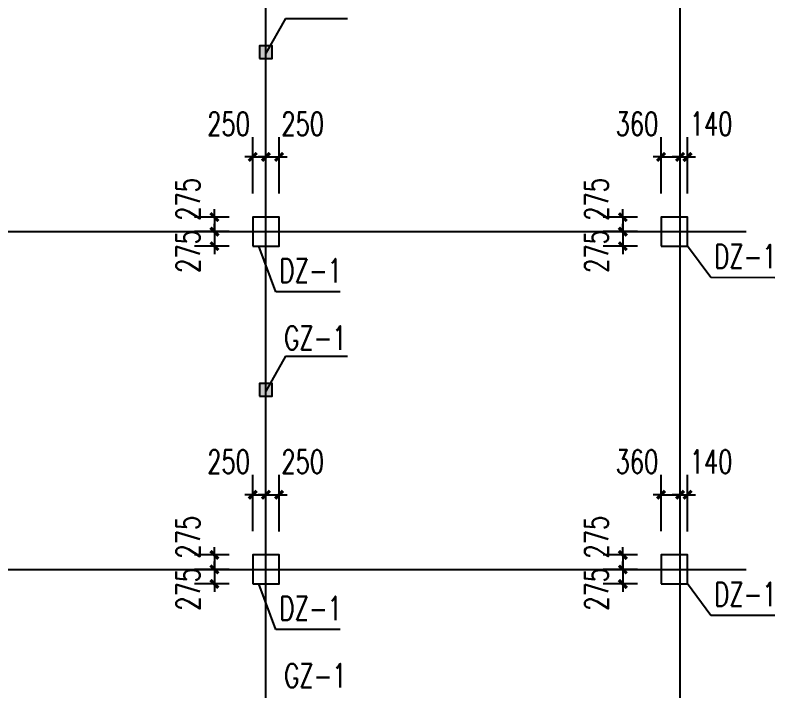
# Model space of a CAD drawing. Extents: x 180850 to 1399066, y 48356 to 327880.
# Drawn here: x 356679 to 371077, y 78159 to 90959 of the extents above; entities that cross this region are included whole.
import ezdxf

# ---------------------------------------------------------------- set-up
doc = ezdxf.new("R2010")
doc.units = 0
doc.header["$LTSCALE"] = 1000
for name, color, linetype in [('AXIS', 3, 'Continuous'), ('DOTE', 1, 'Continuous'), ('YCX', 90, 'Continuous'), ('承台', 2, 'Continuous')]:
    doc.layers.add(name, color=color, linetype=linetype)
doc.styles.add('_TCH_DIM_T3', font='SIMPLEX', dxfattribs={"width": 0.705882, "bigfont": 'GBCBIG'})
doc.dimstyles.new('TCH_150_1', dxfattribs={"dimtxt": 446.25, "dimasz": 150, "dimexe": 375, "dimexo": 450, "dimgap": 189.375, "dimtad": 1, "dimdec": 0, "dimzin": 0, "dimdsep": 46, "dimtxsty": '_TCH_DIM_T3', "dimblk": 'ARCHTICK', "dimcen": 0.09, "dimclrd": 256, "dimclre": 256, "dimclrt": 7, "dimazin": 2, "dimtfac": 1, "dimtdec": 0, "dimtix": 1, "dimtmove": 2, "dimatfit": 3, "dimfxl": 1, "dimtolj": 1, "dimtzin": 0, "dimarcsym": 0})

# ---------------------------------------------------------------- blocks, each defined once
blk = doc.blocks.new('_ArchTick')
at = {"color": 0, "linetype": 'ByBlock', "const_width": 0.4}
blk.add_lwpolyline([(-0.5, -0.5), (0.5, 0.5)], dxfattribs=at)
blk = doc.blocks.new('*D1113')
at = {"layer": 'AXIS', "linetype": 'ByBlock', "lineweight": -2, "transparency": 16777216}
for p, q in [((361182, 81183), (361182, 82248)), ((361432, 81183), (361432, 82248)), ((361182, 81873), (361032, 81873)), ((361182, 81873), (361432, 81873)), ((361432, 81873), (361582, 81873))]:
    blk.add_line(p, q, dxfattribs=at)
at = {"layer": 'Defpoints', "color": 0, "linetype": 'ByBlock', "transparency": 16777216}
for p in [(361432, 81873), (361182, 80733), (361432, 80733)]:
    blk.add_point(p, dxfattribs=at)
at = {"layer": 'AXIS', "linetype": 'ByBlock', "lineweight": -2, "transparency": 16777216, "xscale": 150, "yscale": 150, "zscale": 150}
blk.add_blockref('_ArchTick', (361182, 81873), dxfattribs=at)
at = {"layer": 'AXIS', "linetype": 'ByBlock', "lineweight": -2, "transparency": 16777216, "xscale": 150, "yscale": 150, "zscale": 150, "rotation": 180}
blk.add_blockref('_ArchTick', (361432, 81873), dxfattribs=at)
at = {"layer": 'AXIS', "color": 7, "linetype": 'ByBlock', "transparency": 16777216, "insert": (360724, 82500), "char_height": 446.2, "attachment_point": 5, "style": '_TCH_DIM_T3'}
blk.add_mtext('\\A1;250', dxfattribs=at)
blk = doc.blocks.new('*D1114')
at = {"layer": 'AXIS', "linetype": 'ByBlock', "lineweight": -2, "transparency": 16777216}
for p, q in [((360456, 80458), (360456, 80608)), ((360732, 80458), (360081, 80458)), ((360456, 80458), (360456, 80183)), ((360732, 80183), (360081, 80183)), ((360456, 80183), (360456, 80033))]:
    blk.add_line(p, q, dxfattribs=at)
at = {"layer": 'Defpoints', "color": 0, "linetype": 'ByBlock', "transparency": 16777216}
for p in [(361182, 80458), (360456, 80183), (361182, 80183)]:
    blk.add_point(p, dxfattribs=at)
at = {"layer": 'AXIS', "linetype": 'ByBlock', "lineweight": -2, "transparency": 16777216, "xscale": 150, "yscale": 150, "zscale": 150}
for p, rotation in [((360456, 80458), 270), ((360456, 80183), 90)]:
    blk.add_blockref('_ArchTick', p, dxfattribs=dict(at, rotation=rotation))
at = {"layer": 'AXIS', "color": 7, "linetype": 'ByBlock', "transparency": 16777216, "insert": (359956, 80081), "char_height": 446.2, "attachment_point": 5, "rotation": 90, "style": '_TCH_DIM_T3'}
blk.add_mtext('\\A1;275', dxfattribs=at)
blk = doc.blocks.new('*D1115')
at = {"layer": 'AXIS', "linetype": 'ByBlock', "lineweight": -2, "transparency": 16777216}
for p, q in [((360456, 80733), (360456, 80883)), ((360732, 80733), (360081, 80733)), ((360456, 80733), (360456, 80458)), ((360732, 80458), (360081, 80458)), ((360456, 80458), (360456, 80308))]:
    blk.add_line(p, q, dxfattribs=at)
at = {"layer": 'Defpoints', "color": 0, "linetype": 'ByBlock', "transparency": 16777216}
for p in [(361182, 80733), (360456, 80458), (361182, 80458)]:
    blk.add_point(p, dxfattribs=at)
at = {"layer": 'AXIS', "linetype": 'ByBlock', "lineweight": -2, "transparency": 16777216, "xscale": 150, "yscale": 150, "zscale": 150}
for p, rotation in [((360456, 80733), 270), ((360456, 80458), 90)]:
    blk.add_blockref('_ArchTick', p, dxfattribs=dict(at, rotation=rotation))
at = {"layer": 'AXIS', "color": 7, "linetype": 'ByBlock', "transparency": 16777216, "insert": (359956, 81069), "char_height": 446.2, "attachment_point": 5, "rotation": 90, "style": '_TCH_DIM_T3'}
blk.add_mtext('\\A1;275', dxfattribs=at)
blk = doc.blocks.new('*D1116')
at = {"layer": 'AXIS', "linetype": 'ByBlock', "lineweight": -2, "transparency": 16777216}
for p, q in [((361432, 81183), (361432, 82248)), ((361682, 81178), (361682, 82248)), ((361432, 81873), (361282, 81873)), ((361432, 81873), (361682, 81873)), ((361682, 81873), (361832, 81873))]:
    blk.add_line(p, q, dxfattribs=at)
at = {"layer": 'Defpoints', "color": 0, "linetype": 'ByBlock', "transparency": 16777216}
for p in [(361682, 81873), (361432, 80733), (361682, 80728)]:
    blk.add_point(p, dxfattribs=at)
at = {"layer": 'AXIS', "linetype": 'ByBlock', "lineweight": -2, "transparency": 16777216, "xscale": 150, "yscale": 150, "zscale": 150}
blk.add_blockref('_ArchTick', (361432, 81873), dxfattribs=at)
at = {"layer": 'AXIS', "linetype": 'ByBlock', "lineweight": -2, "transparency": 16777216, "xscale": 150, "yscale": 150, "zscale": 150, "rotation": 180}
blk.add_blockref('_ArchTick', (361682, 81873), dxfattribs=at)
at = {"layer": 'AXIS', "color": 7, "linetype": 'ByBlock', "transparency": 16777216, "insert": (362129, 82500), "char_height": 446.2, "attachment_point": 5, "style": '_TCH_DIM_T3'}
blk.add_mtext('\\A1;250', dxfattribs=at)
blk = doc.blocks.new('*D1117')
at = {"layer": 'AXIS', "linetype": 'ByBlock', "lineweight": -2, "transparency": 16777216}
for p, q in [((368922, 81183), (368922, 82248)), ((369282, 81183), (369282, 82248)), ((368922, 81873), (368772, 81873)), ((368922, 81873), (369282, 81873)), ((369282, 81873), (369432, 81873))]:
    blk.add_line(p, q, dxfattribs=at)
at = {"layer": 'Defpoints', "color": 0, "linetype": 'ByBlock', "transparency": 16777216}
for p in [(369282, 81873), (368922, 80733), (369282, 80733)]:
    blk.add_point(p, dxfattribs=at)
at = {"layer": 'AXIS', "linetype": 'ByBlock', "lineweight": -2, "transparency": 16777216, "xscale": 150, "yscale": 150, "zscale": 150}
blk.add_blockref('_ArchTick', (368922, 81873), dxfattribs=at)
at = {"layer": 'AXIS', "linetype": 'ByBlock', "lineweight": -2, "transparency": 16777216, "xscale": 150, "yscale": 150, "zscale": 150, "rotation": 180}
blk.add_blockref('_ArchTick', (369282, 81873), dxfattribs=at)
at = {"layer": 'AXIS', "color": 7, "linetype": 'ByBlock', "transparency": 16777216, "insert": (368464, 82500), "char_height": 446.2, "attachment_point": 5, "style": '_TCH_DIM_T3'}
blk.add_mtext('\\A1;360', dxfattribs=at)
blk = doc.blocks.new('*D1118')
at = {"layer": 'AXIS', "linetype": 'ByBlock', "lineweight": -2, "transparency": 16777216}
for p, q in [((368196, 80458), (368196, 80608)), ((368472, 80458), (367821, 80458)), ((368196, 80458), (368196, 80183)), ((368472, 80183), (367821, 80183)), ((368196, 80183), (368196, 80033))]:
    blk.add_line(p, q, dxfattribs=at)
at = {"layer": 'Defpoints', "color": 0, "linetype": 'ByBlock', "transparency": 16777216}
for p in [(368922, 80458), (368196, 80183), (368922, 80183)]:
    blk.add_point(p, dxfattribs=at)
at = {"layer": 'AXIS', "linetype": 'ByBlock', "lineweight": -2, "transparency": 16777216, "xscale": 150, "yscale": 150, "zscale": 150}
for p, rotation in [((368196, 80458), 270), ((368196, 80183), 90)]:
    blk.add_blockref('_ArchTick', p, dxfattribs=dict(at, rotation=rotation))
at = {"layer": 'AXIS', "color": 7, "linetype": 'ByBlock', "transparency": 16777216, "insert": (367696, 80081), "char_height": 446.2, "attachment_point": 5, "rotation": 90, "style": '_TCH_DIM_T3'}
blk.add_mtext('\\A1;275', dxfattribs=at)
blk = doc.blocks.new('*D1119')
at = {"layer": 'AXIS', "linetype": 'ByBlock', "lineweight": -2, "transparency": 16777216}
for p, q in [((368196, 80733), (368196, 80883)), ((368472, 80733), (367821, 80733)), ((368196, 80733), (368196, 80458)), ((368472, 80458), (367821, 80458)), ((368196, 80458), (368196, 80308))]:
    blk.add_line(p, q, dxfattribs=at)
at = {"layer": 'Defpoints', "color": 0, "linetype": 'ByBlock', "transparency": 16777216}
for p in [(368922, 80733), (368196, 80458), (368922, 80458)]:
    blk.add_point(p, dxfattribs=at)
at = {"layer": 'AXIS', "linetype": 'ByBlock', "lineweight": -2, "transparency": 16777216, "xscale": 150, "yscale": 150, "zscale": 150}
for p, rotation in [((368196, 80733), 270), ((368196, 80458), 90)]:
    blk.add_blockref('_ArchTick', p, dxfattribs=dict(at, rotation=rotation))
at = {"layer": 'AXIS', "color": 7, "linetype": 'ByBlock', "transparency": 16777216, "insert": (367696, 81069), "char_height": 446.2, "attachment_point": 5, "rotation": 90, "style": '_TCH_DIM_T3'}
blk.add_mtext('\\A1;275', dxfattribs=at)
blk = doc.blocks.new('*D1120')
at = {"layer": 'AXIS', "linetype": 'ByBlock', "lineweight": -2, "transparency": 16777216}
for p, q in [((369282, 81183), (369282, 82248)), ((369422, 81178), (369422, 82248)), ((369282, 81873), (369132, 81873)), ((369282, 81873), (369422, 81873)), ((369422, 81873), (369572, 81873))]:
    blk.add_line(p, q, dxfattribs=at)
at = {"layer": 'Defpoints', "color": 0, "linetype": 'ByBlock', "transparency": 16777216}
for p in [(369422, 81873), (369282, 80733), (369422, 80728)]:
    blk.add_point(p, dxfattribs=at)
at = {"layer": 'AXIS', "linetype": 'ByBlock', "lineweight": -2, "transparency": 16777216, "xscale": 150, "yscale": 150, "zscale": 150}
blk.add_blockref('_ArchTick', (369282, 81873), dxfattribs=at)
at = {"layer": 'AXIS', "linetype": 'ByBlock', "lineweight": -2, "transparency": 16777216, "xscale": 150, "yscale": 150, "zscale": 150, "rotation": 180}
blk.add_blockref('_ArchTick', (369422, 81873), dxfattribs=at)
at = {"layer": 'AXIS', "color": 7, "linetype": 'ByBlock', "transparency": 16777216, "insert": (369869, 82500), "char_height": 446.2, "attachment_point": 5, "style": '_TCH_DIM_T3'}
blk.add_mtext('\\A1;140', dxfattribs=at)
blk = doc.blocks.new('*D1698')
at = {"layer": 'AXIS', "linetype": 'ByBlock', "lineweight": -2, "transparency": 16777216}
for p, q in [((361182, 87583), (361182, 88648)), ((361432, 87583), (361432, 88648)), ((361182, 88273), (361032, 88273)), ((361182, 88273), (361432, 88273)), ((361432, 88273), (361582, 88273))]:
    blk.add_line(p, q, dxfattribs=at)
at = {"layer": 'Defpoints', "color": 0, "linetype": 'ByBlock', "transparency": 16777216}
for p in [(361432, 88273), (361182, 87133), (361432, 87133)]:
    blk.add_point(p, dxfattribs=at)
at = {"layer": 'AXIS', "linetype": 'ByBlock', "lineweight": -2, "transparency": 16777216, "xscale": 150, "yscale": 150, "zscale": 150}
blk.add_blockref('_ArchTick', (361182, 88273), dxfattribs=at)
at = {"layer": 'AXIS', "linetype": 'ByBlock', "lineweight": -2, "transparency": 16777216, "xscale": 150, "yscale": 150, "zscale": 150, "rotation": 180}
blk.add_blockref('_ArchTick', (361432, 88273), dxfattribs=at)
at = {"layer": 'AXIS', "color": 7, "linetype": 'ByBlock', "transparency": 16777216, "insert": (360724, 88900), "char_height": 446.2, "attachment_point": 5, "style": '_TCH_DIM_T3'}
blk.add_mtext('\\A1;250', dxfattribs=at)
blk = doc.blocks.new('*D1699')
at = {"layer": 'AXIS', "linetype": 'ByBlock', "lineweight": -2, "transparency": 16777216}
for p, q in [((360456, 86858), (360456, 87008)), ((360732, 86858), (360081, 86858)), ((360456, 86858), (360456, 86583)), ((360732, 86583), (360081, 86583)), ((360456, 86583), (360456, 86433))]:
    blk.add_line(p, q, dxfattribs=at)
at = {"layer": 'Defpoints', "color": 0, "linetype": 'ByBlock', "transparency": 16777216}
for p in [(361182, 86858), (360456, 86583), (361182, 86583)]:
    blk.add_point(p, dxfattribs=at)
at = {"layer": 'AXIS', "linetype": 'ByBlock', "lineweight": -2, "transparency": 16777216, "xscale": 150, "yscale": 150, "zscale": 150}
for p, rotation in [((360456, 86858), 270), ((360456, 86583), 90)]:
    blk.add_blockref('_ArchTick', p, dxfattribs=dict(at, rotation=rotation))
at = {"layer": 'AXIS', "color": 7, "linetype": 'ByBlock', "transparency": 16777216, "insert": (359956, 86481), "char_height": 446.2, "attachment_point": 5, "rotation": 90, "style": '_TCH_DIM_T3'}
blk.add_mtext('\\A1;275', dxfattribs=at)
blk = doc.blocks.new('*D1700')
at = {"layer": 'AXIS', "linetype": 'ByBlock', "lineweight": -2, "transparency": 16777216}
for p, q in [((360456, 87133), (360456, 87283)), ((360732, 87133), (360081, 87133)), ((360456, 87133), (360456, 86858)), ((360732, 86858), (360081, 86858)), ((360456, 86858), (360456, 86708))]:
    blk.add_line(p, q, dxfattribs=at)
at = {"layer": 'Defpoints', "color": 0, "linetype": 'ByBlock', "transparency": 16777216}
for p in [(361182, 87133), (360456, 86858), (361182, 86858)]:
    blk.add_point(p, dxfattribs=at)
at = {"layer": 'AXIS', "linetype": 'ByBlock', "lineweight": -2, "transparency": 16777216, "xscale": 150, "yscale": 150, "zscale": 150}
for p, rotation in [((360456, 87133), 270), ((360456, 86858), 90)]:
    blk.add_blockref('_ArchTick', p, dxfattribs=dict(at, rotation=rotation))
at = {"layer": 'AXIS', "color": 7, "linetype": 'ByBlock', "transparency": 16777216, "insert": (359956, 87469), "char_height": 446.2, "attachment_point": 5, "rotation": 90, "style": '_TCH_DIM_T3'}
blk.add_mtext('\\A1;275', dxfattribs=at)
blk = doc.blocks.new('*D1701')
at = {"layer": 'AXIS', "linetype": 'ByBlock', "lineweight": -2, "transparency": 16777216}
for p, q in [((361432, 87583), (361432, 88648)), ((361682, 87578), (361682, 88648)), ((361432, 88273), (361282, 88273)), ((361432, 88273), (361682, 88273)), ((361682, 88273), (361832, 88273))]:
    blk.add_line(p, q, dxfattribs=at)
at = {"layer": 'Defpoints', "color": 0, "linetype": 'ByBlock', "transparency": 16777216}
for p in [(361682, 88273), (361432, 87133), (361682, 87128)]:
    blk.add_point(p, dxfattribs=at)
at = {"layer": 'AXIS', "linetype": 'ByBlock', "lineweight": -2, "transparency": 16777216, "xscale": 150, "yscale": 150, "zscale": 150}
blk.add_blockref('_ArchTick', (361432, 88273), dxfattribs=at)
at = {"layer": 'AXIS', "linetype": 'ByBlock', "lineweight": -2, "transparency": 16777216, "xscale": 150, "yscale": 150, "zscale": 150, "rotation": 180}
blk.add_blockref('_ArchTick', (361682, 88273), dxfattribs=at)
at = {"layer": 'AXIS', "color": 7, "linetype": 'ByBlock', "transparency": 16777216, "insert": (362129, 88900), "char_height": 446.2, "attachment_point": 5, "style": '_TCH_DIM_T3'}
blk.add_mtext('\\A1;250', dxfattribs=at)
blk = doc.blocks.new('*D1702')
at = {"layer": 'AXIS', "linetype": 'ByBlock', "lineweight": -2, "transparency": 16777216}
for p, q in [((368922, 87583), (368922, 88648)), ((369282, 87583), (369282, 88648)), ((368922, 88273), (368772, 88273)), ((368922, 88273), (369282, 88273)), ((369282, 88273), (369432, 88273))]:
    blk.add_line(p, q, dxfattribs=at)
at = {"layer": 'Defpoints', "color": 0, "linetype": 'ByBlock', "transparency": 16777216}
for p in [(369282, 88273), (368922, 87133), (369282, 87133)]:
    blk.add_point(p, dxfattribs=at)
at = {"layer": 'AXIS', "linetype": 'ByBlock', "lineweight": -2, "transparency": 16777216, "xscale": 150, "yscale": 150, "zscale": 150}
blk.add_blockref('_ArchTick', (368922, 88273), dxfattribs=at)
at = {"layer": 'AXIS', "linetype": 'ByBlock', "lineweight": -2, "transparency": 16777216, "xscale": 150, "yscale": 150, "zscale": 150, "rotation": 180}
blk.add_blockref('_ArchTick', (369282, 88273), dxfattribs=at)
at = {"layer": 'AXIS', "color": 7, "linetype": 'ByBlock', "transparency": 16777216, "insert": (368464, 88900), "char_height": 446.2, "attachment_point": 5, "style": '_TCH_DIM_T3'}
blk.add_mtext('\\A1;360', dxfattribs=at)
blk = doc.blocks.new('*D1703')
at = {"layer": 'AXIS', "linetype": 'ByBlock', "lineweight": -2, "transparency": 16777216}
for p, q in [((368196, 86858), (368196, 87008)), ((368472, 86858), (367821, 86858)), ((368196, 86858), (368196, 86583)), ((368472, 86583), (367821, 86583)), ((368196, 86583), (368196, 86433))]:
    blk.add_line(p, q, dxfattribs=at)
at = {"layer": 'Defpoints', "color": 0, "linetype": 'ByBlock', "transparency": 16777216}
for p in [(368922, 86858), (368196, 86583), (368922, 86583)]:
    blk.add_point(p, dxfattribs=at)
at = {"layer": 'AXIS', "linetype": 'ByBlock', "lineweight": -2, "transparency": 16777216, "xscale": 150, "yscale": 150, "zscale": 150}
for p, rotation in [((368196, 86858), 270), ((368196, 86583), 90)]:
    blk.add_blockref('_ArchTick', p, dxfattribs=dict(at, rotation=rotation))
at = {"layer": 'AXIS', "color": 7, "linetype": 'ByBlock', "transparency": 16777216, "insert": (367696, 86481), "char_height": 446.2, "attachment_point": 5, "rotation": 90, "style": '_TCH_DIM_T3'}
blk.add_mtext('\\A1;275', dxfattribs=at)
blk = doc.blocks.new('*D1704')
at = {"layer": 'AXIS', "linetype": 'ByBlock', "lineweight": -2, "transparency": 16777216}
for p, q in [((368196, 87133), (368196, 87283)), ((368472, 87133), (367821, 87133)), ((368196, 87133), (368196, 86858)), ((368472, 86858), (367821, 86858)), ((368196, 86858), (368196, 86708))]:
    blk.add_line(p, q, dxfattribs=at)
at = {"layer": 'Defpoints', "color": 0, "linetype": 'ByBlock', "transparency": 16777216}
for p in [(368922, 87133), (368196, 86858), (368922, 86858)]:
    blk.add_point(p, dxfattribs=at)
at = {"layer": 'AXIS', "linetype": 'ByBlock', "lineweight": -2, "transparency": 16777216, "xscale": 150, "yscale": 150, "zscale": 150}
for p, rotation in [((368196, 87133), 270), ((368196, 86858), 90)]:
    blk.add_blockref('_ArchTick', p, dxfattribs=dict(at, rotation=rotation))
at = {"layer": 'AXIS', "color": 7, "linetype": 'ByBlock', "transparency": 16777216, "insert": (367696, 87469), "char_height": 446.2, "attachment_point": 5, "rotation": 90, "style": '_TCH_DIM_T3'}
blk.add_mtext('\\A1;275', dxfattribs=at)
blk = doc.blocks.new('*D1705')
at = {"layer": 'AXIS', "linetype": 'ByBlock', "lineweight": -2, "transparency": 16777216}
for p, q in [((369282, 87583), (369282, 88648)), ((369422, 87578), (369422, 88648)), ((369282, 88273), (369132, 88273)), ((369282, 88273), (369422, 88273)), ((369422, 88273), (369572, 88273))]:
    blk.add_line(p, q, dxfattribs=at)
at = {"layer": 'Defpoints', "color": 0, "linetype": 'ByBlock', "transparency": 16777216}
for p in [(369422, 88273), (369282, 87133), (369422, 87128)]:
    blk.add_point(p, dxfattribs=at)
at = {"layer": 'AXIS', "linetype": 'ByBlock', "lineweight": -2, "transparency": 16777216, "xscale": 150, "yscale": 150, "zscale": 150}
blk.add_blockref('_ArchTick', (369282, 88273), dxfattribs=at)
at = {"layer": 'AXIS', "linetype": 'ByBlock', "lineweight": -2, "transparency": 16777216, "xscale": 150, "yscale": 150, "zscale": 150, "rotation": 180}
blk.add_blockref('_ArchTick', (369422, 88273), dxfattribs=at)
at = {"layer": 'AXIS', "color": 7, "linetype": 'ByBlock', "transparency": 16777216, "insert": (369869, 88900), "char_height": 446.2, "attachment_point": 5, "style": '_TCH_DIM_T3'}
blk.add_mtext('\\A1;140', dxfattribs=at)

msp = doc.modelspace()

# ---------------------------------------------------------------- hatches: boundary and pattern name
h = msp.add_hatch(color=256)
h.dxf.hatch_style = 1
h.paths.add_polyline_path([(361552.41, 90378.25), (361312.41, 90378.25), (361312.41, 90138.25), (361552.41, 90138.25)])
h = msp.add_hatch(color=256)
h.dxf.hatch_style = 1
h.paths.add_polyline_path([(361552.41, 83978.25), (361312.41, 83978.25), (361312.41, 83738.25), (361552.41, 83738.25)])

# ---------------------------------------------------------------- linework, layer by layer
for points in [[(361312.41, 90138.25), (361552.41, 90138.25), (361552.41, 90378.25), (361312.41, 90378.25)], [(361312.41, 83738.25), (361552.41, 83738.25), (361552.41, 83978.25), (361312.41, 83978.25)]]:
    msp.add_lwpolyline(points, close=True)
at = {"layer": 'DOTE'}
for p, q in [((361432.41, 66808.25), (361430.76, 119733.25)), ((369282.41, 66808.25), (369280.76, 119733.25)), ((318657.41, 86858.25), (370532.41, 86858.25)), ((318657.41, 80458.25), (370532.41, 80458.25))]:
    msp.add_line(p, q, dxfattribs=at)
at = {"layer": 'YCX'}
for p, q in [((361800.59, 90897.28), (361432.41, 90238.08)), ((361800.59, 90897.28), (362978.22, 90895.74)), ((361622.2, 85720.41), (361298.5, 86583.25)), ((369862.2, 85987.58), (369422.41, 86583.25)), ((371076.52, 85984.98), (369862.2, 85987.58)), ((362836.52, 85717.82), (361622.2, 85720.41)), ((361800.59, 84497.28), (361432.41, 83838.08)), ((361800.59, 84497.28), (362978.22, 84495.74)), ((361622.2, 79320.41), (361298.5, 80183.25)), ((369862.2, 79587.58), (369422.41, 80183.25)), ((371076.52, 79584.98), (369862.2, 79587.58)), ((362836.52, 79317.82), (361622.2, 79320.41))]:
    msp.add_line(p, q, dxfattribs=at)
at = {"layer": '承台', "color": 6}
for points in [[(361182.41, 86583.25), (361682.41, 86583.25), (361682.41, 87133.25), (361182.41, 87133.25)], [(368922.41, 86583.25), (369422.41, 86583.25), (369422.41, 87133.25), (368922.41, 87133.25)], [(361182.41, 80183.25), (361682.41, 80183.25), (361682.41, 80733.25), (361182.41, 80733.25)], [(368922.41, 80183.25), (369422.41, 80183.25), (369422.41, 80733.25), (368922.41, 80733.25)]]:
    msp.add_lwpolyline(points, close=True, dxfattribs=at)

# ---------------------------------------------------------------- texts
at = {"layer": 'YCX', "style": '_TCH_DIM_T3', "width": 0.705882}
for s, p in [('DZ-1', (369927.98, 86162.99)), ('DZ-1', (361687.98, 85895.82)), ('GZ-1', (361777.53, 84620.23)), ('DZ-1', (369927.98, 79762.99)), ('DZ-1', (361687.98, 79495.82)), ('GZ-1', (361777.53, 78220.23))]:
    msp.add_text(s, height=450, dxfattribs=at).set_placement(p)

# ---------------------------------------------------------------- dimensions: what is measured, and where the dimension line sits
at = {"layer": 'AXIS', "linetype": 'ByBlock'}
for base, p1, p2, picture, middle in [((361432.41, 88273.35), (361182.41, 87133.25), (361432.41, 87133.25), '*D1698', (360724.37, 88899.52)), ((361682.41, 88273.35), (361432.41, 87133.25), (361682.41, 87127.55), '*D1701', (362129.33, 88899.52)), ((369282.41, 88273.35), (368922.41, 87133.25), (369282.41, 87133.25), '*D1702', (368464.37, 88899.52)), ((369422.41, 88273.35), (369282.41, 87133.25), (369422.41, 87127.55), '*D1705', (369869.34, 88899.52)), ((361432.41, 81873.35), (361182.41, 80733.25), (361432.41, 80733.25), '*D1113', (360724.37, 82499.52)), ((361682.41, 81873.35), (361432.41, 80733.25), (361682.41, 80727.55), '*D1116', (362129.33, 82499.52)), ((369282.41, 81873.35), (368922.41, 80733.25), (369282.41, 80733.25), '*D1117', (368464.37, 82499.52)), ((369422.41, 81873.35), (369282.41, 80733.25), (369422.41, 80727.55), '*D1120', (369869.34, 82499.52))]:
    dim = msp.add_linear_dim(base=base, p1=p1, p2=p2, dimstyle='TCH_150_1', dxfattribs=at)
    dim.commit()
    dim.dimension.update_dxf_attribs({"geometry": picture, "text_midpoint": middle, "dimtype": 160})
for base, p1, p2, picture, middle in [((360456.17, 86858.25), (361182.41, 87133.25), (361182.41, 86858.25), '*D1700', (359956.17, 87469.38)), ((368196.17, 86858.25), (368922.41, 87133.25), (368922.41, 86858.25), '*D1704', (367696.17, 87469.38)), ((360456.17, 86583.25), (361182.41, 86858.25), (361182.41, 86583.25), '*D1699', (359956.17, 86481.09)), ((368196.17, 86583.25), (368922.41, 86858.25), (368922.41, 86583.25), '*D1703', (367696.17, 86481.09)), ((360456.17, 80458.25), (361182.41, 80733.25), (361182.41, 80458.25), '*D1115', (359956.17, 81069.38)), ((368196.17, 80458.25), (368922.41, 80733.25), (368922.41, 80458.25), '*D1119', (367696.17, 81069.38)), ((360456.17, 80183.25), (361182.41, 80458.25), (361182.41, 80183.25), '*D1114', (359956.17, 80081.09)), ((368196.17, 80183.25), (368922.41, 80458.25), (368922.41, 80183.25), '*D1118', (367696.17, 80081.09))]:
    dim = msp.add_linear_dim(base=base, p1=p1, p2=p2, angle=90, dimstyle='TCH_150_1', dxfattribs=at)
    dim.commit()
    dim.dimension.update_dxf_attribs({"geometry": picture, "text_midpoint": middle, "dimtype": 160})

doc.saveas('drawing.dxf')
